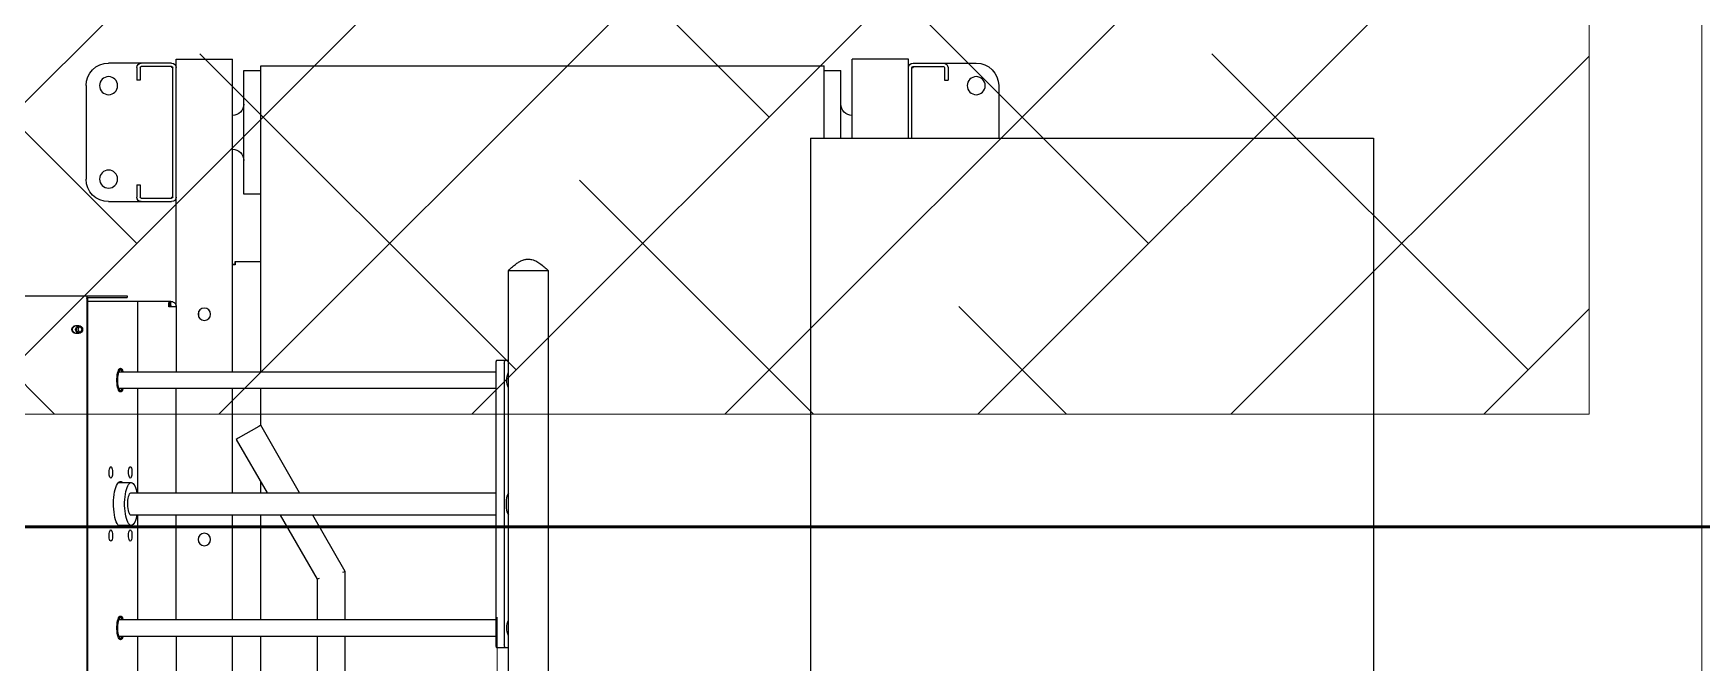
# Model space of a CAD drawing. Header units: millimetres. Extents: x 163705 to 1616509, y 81827 to 302547.
# Drawn here: x 249447 to 250928, y 148139 to 148698 of the extents above; entities that cross this region are included whole.
import ezdxf

# ---------------------------------------------------------------- set-up
doc = ezdxf.new("R2010")
doc.units = ezdxf.units.MM
doc.header["$LTSCALE"] = 10
doc.linetypes.add('CENTER2', pattern=[28.575, 19.05, -3.175, 3.175, -3.175])
for name, color, linetype, lineweight in [('1-中心线', 1, 'CENTER2', 0), ('1-填充', 8, 'Continuous', 18), ('1-设备轮廓', 2, 'Continuous', 18)]:
    doc.layers.add(name, color=color, linetype=linetype, lineweight=lineweight)

# ---------------------------------------------------------------- blocks, each defined once
blk = doc.blocks.new('A$C5A5F0ED2')
at = {"layer": '1-填充'}
h = blk.add_hatch(dxfattribs=at)
h.set_pattern_fill('ANSI38', color=256, scale=50)
h.paths.add_polyline_path([(100, 100), (5900, 100), (5900, 1900), (100, 1900)])
h.paths.add_polyline_path([(675, 1000, 1), (1325, 1000, 1)], flags=16)
h.paths.add_polyline_path([(3325, 1000, 0.677608), (2764.3, 776.2, 0.677608)], flags=16)
h.paths.add_polyline_path([(5325, 1000, 0.677608), (4764.3, 776.2, 0.677608)], flags=16)
for points in [[(0, 0), (6000, 0), (6000, 2000), (0, 2000)], [(100, 100), (5900, 100), (5900, 1900), (100, 1900)]]:
    blk.add_lwpolyline(points, close=True, dxfattribs=at)
blk = doc.blocks.new('A$C7121566b')
at = {"layer": '1-中心线'}
blk.add_line((40999.7, 11700.2), (40999.7, 0), dxfattribs=at)
at = {"layer": '1-设备轮廓', "lineweight": 50, "ltscale": 5}
blk.add_lwpolyline([(4499.7, 7700.1), (47799.6, 7700.1)], dxfattribs=at)
blk.add_blockref('A$C5A5F0ED2', (34999.7, 7700.1))
blk = doc.blocks.new('A$Ce0621208')
at = {"layer": '1-中心线'}
blk.add_line((-1188, 605), (1952, 605), dxfattribs=at)
blk = doc.blocks.new('G$C126DDED6')
at = {"rotation": 90}
blk.add_blockref('A$Ce0621208', (1640, 2164.1), dxfattribs=at)
blk = doc.blocks.new('11')
at = {"lineweight": 25}
for p, q in [((1154.5, -522.2), (1154.5, -990.9)), ((968, -989.3), (1051, -989.3)), ((1154.5, -990.9), (1154.5, -1025.7)), ((1156, -990.9), (1156, -1025.7)), ((1157, -990.1), (1522, -990.1)), ((1157, -990.6), (1522, -990.6)), ((1159.5, -990.6), (1159.5, -996.3)), ((1181, -980.1), (1181, -983)), ((1188, -983), (1188, -980.1)), ((1159.5, -996.3), (1159.5, -1005.1)), ((1159.5, -1005.1), (1159.5, -1034.8)), ((948, -1038.3), (948, -1009.3)), ((1071, -1009.3), (1071, -1038.3)), ((1219.5, -1018.9), (1219.5, -1019.9)), ((1222, -1018.4), (1222, -1352.9)), ((1237, -1352.9), (1237, -1018.4)), ((1239.5, -1019.9), (1239.5, -1018.9)), ((1320.5, -1018), (1320.5, -1029.4)), ((1358.5, -1029.4), (1358.5, -1018)), ((1439.5, -1018.9), (1439.5, -1019.9)), ((1442, -1018.4), (1442, -1352.9)), ((1457, -1352.9), (1457, -1018.4)), ((1459.5, -1019.9), (1459.5, -1018.9)), ((952, -1034.3), (963, -1034.3)), ((963, -1037.3), (963, -1034.3)), ((1056, -1034.3), (1056, -1037.3)), ((1056, -1034.3), (1067, -1034.3)), ((1154.5, -1025.7), (1156, -1025.7)), ((1159.5, -1034.8), (1159.5, -1035.1)), ((1159.5, -1035.1), (1222, -1035.1)), ((1159.5, -1035.1), (1159.5, -1063.5)), ((1237, -1035.1), (1329.5, -1035.1)), ((1329.5, -1029.4), (1329.5, -1352.9)), ((1349.5, -1352.9), (1349.5, -1029.4)), ((1349.5, -1035.1), (1442, -1035.1)), ((1457, -1035.1), (1519.5, -1035.1)), ((948, -1065.3), (948, -1038.3)), ((951, -1065.3), (951, -1038.3)), ((952, -1037.3), (963, -1037.3)), ((1056, -1037.3), (1067, -1037.3)), ((1068, -1038.3), (1068, -1065.3)), ((1071, -1038.3), (1071, -1065.3)), ((951, -1065.3), (952, -1065.3)), ((952, -1066.3), (952, -1065.3)), ((1067, -1065.3), (1067, -1066.3)), ((1067, -1065.3), (1068, -1065.3)), ((1159.5, -1063.5), (1162.6, -1063.5)), ((1159.5, -1063.5), (1159.5, -1064.3)), ((1159.5, -1064.3), (1163.5, -1064.3)), ((1163.5, -1064.3), (1163.5, -1063.6)), ((1164.5, -1069.3), (1164.5, -1062.8)), ((952, -1069.3), (944.5, -1069.3)), ((944.5, -1069.3), (944.5, -1073.3)), ((944.5, -1073.3), (944.5, -1115.3)), ((1067, -1066.3), (952, -1066.3)), ((1067, -1069.3), (952, -1069.3)), ((1164.5, -1069.3), (1067, -1069.3)), ((1164.5, -1069.3), (1222, -1069.3)), ((1329.5, -1069.3), (1237, -1069.3)), ((1442, -1069.3), (1349.5, -1069.3)), ((1457, -1069.3), (1514.5, -1069.3)), ((1173.7, -1089.5), (1168.3, -1089.5)), ((944.5, -1115.3), (944.5, -1119.3)), ((1126.7, -1119.3), (944.5, -1119.3)), ((1124.5, -1144.3), (1124.5, -1121.5)), ((1124.5, -1121.5), (1126, -1121.5)), ((1126.7, -1119.3), (1126.7, -1120.8)), ((1222, -1119.3), (1126.7, -1119.3)), ((1329.5, -1119.3), (1237, -1119.3)), ((1270.6, -1142.6), (1281.1, -1124.4)), ((1281.1, -1124.4), (1282.1, -1122.7)), ((1282.1, -1122.7), (1329.5, -1150)), ((1442, -1119.3), (1349.5, -1119.3)), ((1561, -1119.3), (1457, -1119.3)), ((954.5, -1129.3), (954.5, -1144.3)), ((1064.5, -1129.3), (954.5, -1129.3)), ((1064.5, -1144.3), (1064.5, -1129.3)), ((950.5, -1144.3), (950.5, -1644.3)), ((1009.5, -1144.3), (950.5, -1144.3)), ((1222, -1144.3), (1009.5, -1144.3)), ((1269.6, -1144.3), (1237, -1144.3)), ((1269.6, -1144.3), (1270.6, -1142.6)), ((1329.5, -1178.9), (1269.6, -1144.3)), ((1329.5, -1144.3), (1319.6, -1144.3)), ((1442, -1144.3), (1349.5, -1144.3)), ((1561, -1144.3), (1457, -1144.3)), ((1349.5, -1161.6), (1406.2, -1194.3)), ((1399.5, -1219.3), (1349.5, -1190.5)), ((1405.7, -1196.3), (1406.2, -1194.3)), ((1406.2, -1194.3), (1442, -1194.3)), ((1457, -1194.3), (1551, -1194.3)), ((1400, -1217.3), (1399.5, -1219.3)), ((1442, -1219.3), (1399.5, -1219.3)), ((2249.5, -1219.3), (1457, -1219.3)), ((1212, -1361.5), (1212, -1353.9)), ((1212, -1364.3), (1212, -1361.5)), ((1215, -1352.9), (1464, -1352.9)), ((1215, -1360.5), (1464, -1360.5)), ((1467, -1353.9), (1467, -1361.5)), ((1467, -1361.5), (1467, -1364.3)), ((1547, -1364.3), (1132, -1364.3)), ((1132, -1399.3), (1547, -1399.3)), ((1014.5, -1632.4), (1704.5, -1632.4)), ((1014.5, -1632.4), (1014.5, -1646.6)), ((1009.5, -1644.3), (950.5, -1644.3)), ((954.5, -1644.3), (954.5, -1659.3)), ((1014.5, -1644.3), (1009.5, -1644.3)), ((1014.5, -1646.6), (1014.5, -1647.7)), ((1014.5, -1647.7), (1014.5, -2101.1)), ((1014.5, -1669.3), (944.5, -1669.3)), ((944.5, -1673.3), (944.5, -1669.3)), ((1014.5, -1659.3), (954.5, -1659.3)), ((944.5, -1715.3), (944.5, -1673.3)), ((944.5, -1719.3), (944.5, -1715.3)), ((952, -1719.3), (944.5, -1719.3)), ((948, -1723.3), (948, -1750.3)), ((951, -1723.3), (951, -1750.3)), ((951, -1723.3), (952, -1723.3)), ((1014.5, -1719.3), (952, -1719.3)), ((1014.5, -1722.3), (952, -1722.3)), ((952, -1722.3), (952, -1723.3)), ((948, -1750.3), (948, -1779.3)), ((952, -1751.3), (963, -1751.3)), ((952, -1754.3), (963, -1754.3)), ((963, -1751.3), (963, -1754.3)), ((968, -1799.3), (1014.5, -1799.3)), ((1014.5, -2101.1), (1014.5, -2102.6)), ((1014.5, -2102.6), (1014.5, -2131.8)), ((1014.5, -2131.8), (1704.5, -2131.8)), ((1014.5, -2131.8), (1704.5, -2131.8)), ((1014.5, -2131.8), (1014.5, -2131.8))]:
    blk.add_line(p, q, dxfattribs=at)
for points in [[(1157, -990.1), (1156.5, -990.1), (1156, -990.2), (1155.6, -990.2), (1155.2, -990.3), (1154.9, -990.5), (1154.7, -990.6), (1154.5, -990.7), (1154.5, -990.9)], [(1157, -990.6), (1156.8, -990.6), (1156.6, -990.6), (1156.4, -990.6), (1156.3, -990.7), (1156.2, -990.7), (1156.1, -990.8), (1156, -990.8), (1156, -990.9)], [(1184.5, -980.1), (1183.5, -980.3), (1182.5, -980.8), (1181.9, -981.5), (1181.5, -982.5), (1181.5, -983.5), (1181.9, -984.4), (1182.5, -985.2), (1183.5, -985.7), (1184.5, -985.8), (1185.5, -985.7), (1186.4, -985.2), (1187.1, -984.4), (1187.5, -983.5), (1187.5, -982.5), (1187.1, -981.5), (1186.4, -980.8), (1185.5, -980.3), (1184.5, -980.1)], [(1184.5, -980.8), (1183.5, -980.9), (1182.7, -981.5), (1182.2, -982.2), (1182, -983.1), (1182.2, -984), (1182.7, -984.8), (1183.5, -985.3), (1184.5, -985.5), (1185.4, -985.3), (1186.3, -984.8), (1186.8, -984), (1187, -983.1), (1186.8, -982.2), (1186.3, -981.5), (1185.4, -980.9), (1184.5, -980.8)], [(1240, -1019.9), (1239.8, -1019.3), (1239.3, -1018.8), (1238.4, -1018.2), (1237.3, -1017.8), (1235.8, -1017.3), (1234.2, -1017), (1232.4, -1016.8), (1230.5, -1016.7), (1228.5, -1016.7), (1226.6, -1016.8), (1224.8, -1017), (1223.2, -1017.3), (1221.7, -1017.8), (1220.6, -1018.2), (1219.7, -1018.8), (1219.2, -1019.3), (1219, -1019.9), (1219.2, -1020.5), (1219.7, -1021.1), (1220.6, -1021.6), (1221.7, -1022.1), (1222, -1022.2)], [(1219.5, -1019.6), (1219.9, -1019.1), (1220.6, -1018.5), (1221.6, -1018), (1222.9, -1017.6), (1224.5, -1017.3), (1226.2, -1017), (1228.1, -1016.9), (1230, -1016.9), (1231.8, -1016.9), (1233.6, -1017.1), (1235.3, -1017.4), (1236.7, -1017.8), (1237.9, -1018.3), (1238.8, -1018.8), (1239.3, -1019.3), (1239.5, -1019.9), (1239.3, -1020.5), (1238.8, -1021.1), (1237.9, -1021.6), (1237, -1022)], [(1222, -1022), (1221.6, -1021.9), (1220.6, -1021.4), (1219.9, -1020.8), (1219.5, -1020.2), (1219.5, -1019.6)], [(1220.5, -1019.7), (1220.9, -1019.1), (1221.6, -1018.6), (1222.6, -1018.1), (1223.9, -1017.8), (1225.5, -1017.5), (1227.2, -1017.3), (1229, -1017.2), (1230.8, -1017.2), (1232.6, -1017.3), (1234.2, -1017.6), (1235.6, -1017.9), (1236.8, -1018.3), (1237.7, -1018.8), (1238.3, -1019.4), (1238.5, -1019.9), (1238.3, -1020.5), (1237.8, -1021), (1237, -1021.5)], [(1222, -1021.5), (1221.7, -1021.3), (1220.9, -1020.8), (1220.5, -1020.2), (1220.5, -1019.7)], [(1237, -1022.2), (1237.3, -1022.1), (1238.4, -1021.6), (1239.3, -1021.1), (1239.8, -1020.5), (1240, -1019.9)], [(1316.5, -1011.3), (1316.3, -1010.9), (1315.8, -1010.5), (1314.9, -1010.2), (1313.8, -1009.9), (1312.5, -1009.8), (1311.2, -1009.7), (1309.8, -1009.8), (1308.6, -1010), (1307.6, -1010.3), (1306.9, -1010.7), (1306.5, -1011.1), (1306.5, -1011.5), (1306.9, -1011.9), (1307.6, -1012.3), (1308.6, -1012.5), (1309.8, -1012.7), (1311.2, -1012.8), (1312.5, -1012.8), (1313.8, -1012.7), (1314.9, -1012.4), (1315.8, -1012.1), (1316.3, -1011.7), (1316.5, -1011.3)], [(1359.5, -1019.9), (1359.3, -1019.1), (1358.8, -1018.3), (1357.9, -1017.5), (1356.7, -1016.8), (1355.2, -1016.1), (1353.4, -1015.5), (1351.4, -1015), (1349.1, -1014.5), (1346.7, -1014.2), (1344.1, -1013.9), (1341.5, -1013.8), (1338.8, -1013.8), (1336.2, -1013.8), (1333.6, -1014), (1331.1, -1014.3), (1328.7, -1014.7), (1326.6, -1015.2), (1324.7, -1015.8), (1323, -1016.4), (1321.6, -1017.2), (1320.6, -1017.9), (1319.9, -1018.7), (1319.5, -1019.5), (1319.5, -1020.4), (1319.9, -1021.2), (1320.5, -1021.9)], [(1372.5, -1011.3), (1372.3, -1010.9), (1371.8, -1010.5), (1370.9, -1010.2), (1369.8, -1009.9), (1368.5, -1009.8), (1367.2, -1009.7), (1365.8, -1009.8), (1364.6, -1010), (1363.6, -1010.3), (1362.9, -1010.7), (1362.5, -1011.1), (1362.5, -1011.5), (1362.9, -1011.9), (1363.6, -1012.3), (1364.6, -1012.5), (1365.8, -1012.7), (1367.2, -1012.8), (1368.5, -1012.8), (1369.8, -1012.7), (1370.9, -1012.4), (1371.8, -1012.1), (1372.3, -1011.7), (1372.5, -1011.3)], [(1457, -1022.2), (1457.3, -1022.1), (1458.4, -1021.6), (1459.3, -1021.1), (1459.8, -1020.5), (1460, -1019.9), (1459.8, -1019.3), (1459.3, -1018.8), (1458.4, -1018.2), (1457.3, -1017.8), (1455.8, -1017.3), (1454.2, -1017), (1452.4, -1016.8), (1450.5, -1016.7), (1448.5, -1016.7), (1446.6, -1016.8), (1444.8, -1017), (1443.2, -1017.3), (1441.7, -1017.8), (1440.6, -1018.2), (1439.7, -1018.8), (1439.2, -1019.3), (1439, -1019.9)], [(1439, -1019.9), (1439.2, -1020.5), (1439.7, -1021.1), (1440.6, -1021.6), (1441.7, -1022.1), (1442, -1022.2)], [(1439.5, -1019.6), (1439.9, -1019.1), (1440.6, -1018.5), (1441.6, -1018), (1442.9, -1017.6), (1444.5, -1017.3), (1446.2, -1017), (1448.1, -1016.9), (1450, -1016.9), (1451.8, -1016.9), (1453.6, -1017.1), (1455.3, -1017.4), (1456.7, -1017.8), (1457.9, -1018.3), (1458.8, -1018.8), (1459.3, -1019.3), (1459.5, -1019.9), (1459.3, -1020.5), (1458.8, -1021.1), (1457.9, -1021.6), (1457, -1022)], [(1442, -1022), (1441.6, -1021.9), (1440.6, -1021.4), (1439.9, -1020.8), (1439.5, -1020.2), (1439.5, -1019.6)], [(1440.5, -1019.7), (1440.9, -1019.1), (1441.6, -1018.6), (1442.6, -1018.1), (1443.9, -1017.8), (1445.5, -1017.5), (1447.2, -1017.3), (1449, -1017.2), (1450.8, -1017.2), (1452.6, -1017.3), (1454.2, -1017.6), (1455.6, -1017.9), (1456.8, -1018.3), (1457.7, -1018.8), (1458.3, -1019.4), (1458.5, -1019.9), (1458.3, -1020.5), (1457.8, -1021), (1457, -1021.5)], [(1442, -1021.5), (1441.7, -1021.3), (1440.9, -1020.8), (1440.5, -1020.2), (1440.5, -1019.7)], [(1316.5, -1028.6), (1316.3, -1028.2), (1315.8, -1027.8), (1314.9, -1027.5), (1313.8, -1027.2), (1312.5, -1027.1), (1311.2, -1027), (1309.8, -1027.1), (1308.6, -1027.3), (1307.6, -1027.6), (1306.9, -1028), (1306.5, -1028.4), (1306.5, -1028.8), (1306.9, -1029.2), (1307.6, -1029.6), (1308.6, -1029.9), (1309.8, -1030), (1311.2, -1030.1), (1312.5, -1030.1), (1313.8, -1030), (1314.9, -1029.7), (1315.8, -1029.4), (1316.3, -1029), (1316.5, -1028.6)], [(1358.5, -1029.4), (1358.3, -1028.6), (1357.8, -1027.9), (1356.9, -1027.1), (1355.7, -1026.4), (1354.2, -1025.7), (1352.5, -1025.2), (1350.4, -1024.7), (1348.2, -1024.2), (1345.9, -1023.9), (1343.4, -1023.7), (1340.8, -1023.6), (1338.2, -1023.6), (1335.6, -1023.7), (1333.1, -1023.9), (1330.8, -1024.2), (1328.5, -1024.7), (1326.5, -1025.2), (1324.8, -1025.7), (1323.3, -1026.4), (1322.1, -1027.1), (1321.2, -1027.9), (1320.7, -1028.6), (1320.5, -1029.4), (1320.7, -1030.2), (1321.2, -1031), (1322.1, -1031.8), (1323.3, -1032.5), (1324.8, -1033.2), (1326.5, -1033.7), (1328.5, -1034.2), (1329.5, -1034.4)], [(1349.5, -1029.4), (1349.3, -1028.9), (1348.8, -1028.3), (1347.9, -1027.8), (1346.7, -1027.3), (1345.3, -1026.9), (1343.6, -1026.6), (1341.8, -1026.4), (1340, -1026.4), (1338.1, -1026.4), (1336.2, -1026.5), (1334.5, -1026.8), (1332.9, -1027.1), (1331.6, -1027.5), (1330.6, -1028), (1329.9, -1028.6), (1329.5, -1029.2), (1329.5, -1029.4)], [(1349.5, -1034.4), (1350.4, -1034.2), (1352.5, -1033.7), (1354.2, -1033.2), (1355.7, -1032.5), (1356.9, -1031.8), (1357.8, -1031), (1358.3, -1030.2), (1358.5, -1029.4)], [(1372.5, -1028.6), (1372.3, -1028.2), (1371.8, -1027.8), (1370.9, -1027.5), (1369.8, -1027.2), (1368.5, -1027.1), (1367.2, -1027), (1365.8, -1027.1), (1364.6, -1027.3), (1363.6, -1027.6), (1362.9, -1028), (1362.5, -1028.4), (1362.5, -1028.8), (1362.9, -1029.2), (1363.6, -1029.6), (1364.6, -1029.9), (1365.8, -1030), (1367.2, -1030.1), (1368.5, -1030.1), (1369.8, -1030), (1370.9, -1029.7), (1371.8, -1029.4), (1372.3, -1029), (1372.5, -1028.6)], [(1212, -1353.9), (1212, -1353.7), (1212.2, -1353.5), (1212.5, -1353.3), (1212.9, -1353.2), (1213.3, -1353.1), (1213.8, -1353), (1214.4, -1352.9), (1215, -1352.9)], [(1215, -1360.5), (1214.4, -1360.6), (1213.8, -1360.6), (1213.3, -1360.7), (1212.9, -1360.8), (1212.5, -1360.9), (1212.2, -1361.1), (1212, -1361.3), (1212, -1361.5)], [(1329.9, -1364.3), (1330.4, -1363.9), (1331.3, -1363.4), (1332.6, -1362.9), (1334.1, -1362.6), (1335.8, -1362.3), (1337.6, -1362.1), (1339.5, -1362.1)], [(1339.5, -1362.1), (1341.4, -1362.1), (1343.2, -1362.3), (1344.9, -1362.6), (1346.4, -1362.9), (1347.6, -1363.4), (1348.6, -1363.9), (1349.1, -1364.3)], [(1464, -1352.9), (1464.6, -1352.9), (1465.1, -1353), (1465.7, -1353.1), (1466.1, -1353.2), (1466.5, -1353.3), (1466.8, -1353.5), (1466.9, -1353.7), (1467, -1353.9)], [(1467, -1361.5), (1466.9, -1361.3), (1466.8, -1361.1), (1466.5, -1360.9), (1466.1, -1360.8), (1465.7, -1360.7), (1465.1, -1360.6), (1464.6, -1360.6), (1464, -1360.5)]]:
    blk.add_lwpolyline(points, dxfattribs=at)
for centre, radius in [((968, -1009.3), 8), ((1051, -1009.3), 8), ((1171, -1094.3), 5.5), ((1371, -1094.3), 5.5), ((968, -1779.3), 8)]:
    blk.add_circle(centre, radius, dxfattribs=at)
for centre, radius, start, end in [((1184.5, -980.3), 3.5, 2.1758, 177.8242), ((968, -1009.3), 20, 90, 180), ((1051, -1009.3), 20, 360, 90), ((1184.5, -980.7), 3.5, 2.1758, 177.8242), ((1184.5, -982.8), 3.5, 182.1758, 357.8242), ((1184.4, -984.9), 2.48, 88.9804, 157.5156), ((1184.5, -984.9), 2.48, 22.4844, 91.0196), ((1356.7, -1019.7), 2.85, 310.1878, 355.0271), ((952, -1038.3), 4, 90, 180), ((1067, -1038.3), 4, 0, 90), ((952, -1038.3), 1, 90, 180), ((1067, -1038.3), 1, 0, 90), ((952, -1065.3), 4, 180, 270), ((952, -1065.3), 1, 180, 270), ((1067, -1065.3), 4, 270, 0), ((1067, -1065.3), 1, 270, 0), ((984.5, -1119.3), 10, 270, 0), ((1034.5, -1119.3), 10, 180, 270), ((1228.5, -1375.4), 12.6, 85.419, 118.263), ((1230.5, -1375.4), 12.6, 61.737, 94.581), ((1448.5, -1375.4), 12.6, 85.419, 118.263), ((1450.5, -1375.4), 12.6, 61.737, 94.581), ((984.5, -1669.3), 10, 0, 90), ((952, -1723.3), 4, 90, 180), ((952, -1723.3), 1, 90, 180), ((952, -1750.3), 4, 180, 270), ((952, -1750.3), 1, 180, 270), ((968, -1779.3), 20, 180, 270)]:
    blk.add_arc(centre, radius, start, end, dxfattribs=at)
for points, knots in [([(1164.5, -1062.8), (1163.9, -1062.7), (1162.8, -1062.7), (1161.3, -1062.7), (1160.2, -1063), (1159.6, -1063.2), (1159.5, -1063.4), (1159.5, -1063.5)], [0, 0, 0, 0, 1.130984, 2.261968, 3.392931, 4.523894, 5.237017, 5.237017, 5.237017, 5.237017]), ([(1159.5, -1064.3), (1159.5, -1064.9), (1159.7, -1066), (1160.5, -1067.5), (1161.8, -1068.7), (1163.2, -1069.2), (1164.1, -1069.3), (1164.5, -1069.3)], [0, 0, 0, 0, 1.693615, 3.387231, 5.080815, 6.774399, 7.84228, 7.84228, 7.84228, 7.84228]), ([(1162.6, -1063.5), (1162.7, -1063.5), (1162.9, -1063.5), (1163.2, -1063.5), (1163.6, -1063.6), (1163.8, -1063.7), (1163.9, -1063.8)], [0, 0, 0, 0, 0.37265, 0.712089, 1.019981, 1.298368, 1.298368, 1.298368, 1.298368]), ([(1163.5, -1064.3), (1163.5, -1064.5), (1163.5, -1064.8), (1163.8, -1065.1), (1164.1, -1065.3), (1164.4, -1065.3), (1164.5, -1065.3)], [0, 0, 0, 0, 0.449418, 0.832586, 1.215615, 1.566184, 1.566184, 1.566184, 1.566184]), ([(1164.5, -1064), (1164.3, -1063.9), (1164.1, -1063.8), (1164, -1063.8), (1163.9, -1063.7)], [0, 0, 0, 0, 0.453133, 0.6439588, 0.6439588, 0.6439588, 0.6439588]), ([(1132, -1364.4), (1131.2, -1365.2), (1129.3, -1367.2), (1126.9, -1370.1), (1124.9, -1372.9), (1123.6, -1375.1), (1122.9, -1376.7), (1122.5, -1378), (1122.2, -1379.3), (1122, -1380.7), (1122, -1382.3), (1122.2, -1384.1), (1122.7, -1386.3), (1123.8, -1389), (1125.9, -1392.3), (1128.8, -1395.9), (1131, -1398.2), (1132, -1399.3)], [0, 0, 0, 0, 3.593195, 8.001175, 11.389798, 13.882618, 15.606503, 16.757692, 17.992571, 19.408774, 21.012587, 22.839108, 24.981568, 27.515342, 31.646234, 36.781699, 41.241322, 41.241322, 41.241322, 41.241322]), ([(1132, -1364.4), (1132, -1364.4), (1132, -1364.3), (1132, -1364.8), (1132, -1365.8), (1132, -1367.2), (1132, -1369.1), (1132, -1371.3), (1132, -1373.8), (1132, -1376.5), (1132, -1379.4), (1132, -1382.4), (1132, -1385.3), (1132, -1388.2), (1132, -1390.8), (1132, -1393.2), (1132, -1395.3), (1132, -1397.2), (1132, -1398), (1132, -1398.5)], [0, 0, 0, 0, 1.015884, 3.079953, 5.085849, 7.149917, 9.155813, 11.21988, 13.225777, 15.289845, 17.295742, 19.35981, 21.365708, 23.429776, 25.435673, 27.499742, 29.505638, 31.569705, 34.108011, 34.108011, 34.108011, 34.108011]), ([(1132, -1398.5), (1132, -1398.7), (1132, -1399.2), (1132, -1399.3), (1132, -1399.3)], [0, 0, 0, 0, 0.4374202, 0.8265631, 0.8265631, 0.8265631, 0.8265631])]:
    blk.add_open_spline(points, degree=3, knots=knots, dxfattribs=at)
for points in [[(1124.5, -1121.5), (1124.5, -1121.6), (1124.6, -1121.6), (1125.2, -1121.7), (1126, -1121.7), (1126.7, -1121.8), (1127, -1121.8)], [(1126, -1121.5), (1126, -1121.6), (1126, -1121.6), (1126.3, -1121.7), (1126.6, -1121.7), (1126.9, -1121.8), (1127, -1121.8)], [(1127, -1121.8), (1127, -1121.5), (1126.9, -1120.8), (1126.8, -1120), (1126.8, -1119.4), (1126.7, -1119.4), (1126.7, -1119.3)], [(1127, -1121.8), (1127, -1121.7), (1126.9, -1121.4), (1126.8, -1121.1), (1126.8, -1120.9), (1126.7, -1120.8), (1126.7, -1120.8)]]:
    blk.add_open_spline(points, degree=3, dxfattribs=at)
blk = doc.blocks.new('A$C790c3438')
at = {"xscale": -1, "rotation": 89.99999999999993}
blk.add_blockref('11', (3360.4, 10613.1), dxfattribs=at)
at = {"layer": '1-设备轮廓', "xscale": -1, "rotation": 180}
blk.add_blockref('G$C126DDED6', (3679.5, 10149.1), dxfattribs=at)

msp = doc.modelspace()

# ---------------------------------------------------------------- block references
for name, p in [('A$C790c3438', (245144.313, 139006.156)), ('A$C7121566b', (209928.183, 140559.499))]:
    msp.add_blockref(name, p)

doc.saveas('drawing.dxf')
